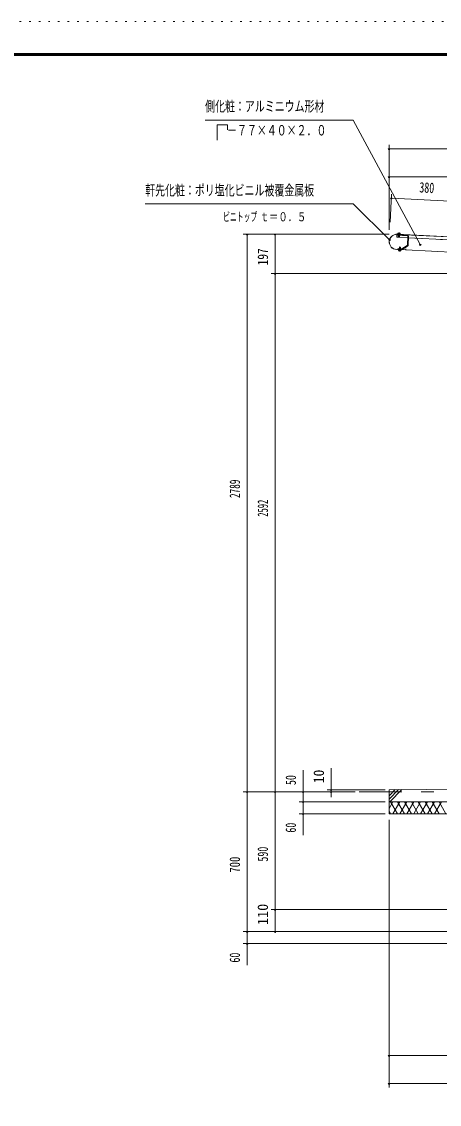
# Model space of a CAD drawing. Units: millimetres, scale not verified. Extents: x -25898 to 25908, y -10500 to 10500.
# Drawn here: x 11113 to 16338, y -3040 to 10500 of the extents above; entities that cross this region are included whole.
import ezdxf
from ezdxf.enums import TextEntityAlignment as Align

# ---------------------------------------------------------------- set-up
doc = ezdxf.new("R2010")
doc.units = ezdxf.units.MM
doc.header["$LTSCALE"] = 40
for name, pattern in [('USER2', [10, 4, -6]), ('USER3', [24, 12, -5, 2, -5]), ('USER4', [3, 0.5, -2.5])]:
    doc.linetypes.add(name, pattern=pattern)
for name, color, linetype, lineweight in [('0-6_2-02BOLD', 7, 'Continuous', 18), ('0-7_2-12HIDDEN', 3, 'USER2', 18), ('0-8_2-22CENTER', 3, 'USER3', 18), ('0-9_2-42THIN', 4, 'Continuous', 18), ('0-A_2-52DIM', 3, 'Continuous', 18), ('0-B_2-62HATCH', 2, 'Continuous', 18), ('0-C_F-F1PAPER', 5, 'Continuous', 18), ('0-D_F-E_J_ADD', 5, 'USER4', 18)]:
    doc.layers.add(name, color=color, linetype=linetype, lineweight=lineweight)
doc.styles.add('ＭＳ ゴシック', font='')
doc.styles.get('ＭＳ ゴシック').set_extended_font_data('MS Gothic')

msp = doc.modelspace()

# ---------------------------------------------------------------- linework, layer by layer
at = {"layer": '0-6_2-02BOLD'}
for p, q in [((15825.97, 7844.73), (15826.39, 7853.46)), ((20835.1, 7593.25), (15807.89, 7839.12)), ((15807.96, 7840.37), (20835.16, 7594.5)), ((15838.99, 7809.06), (15839.91, 7828.28)), ((15840.39, 7844.04), (15840.81, 7852.76)), ((15944.03, 7818.19), (15938.4, 7703.01)), ((15946.39, 7702.62), (15952.02, 7817.8)), ((16655.85, 7761.35), (15950.95, 7795.83)), ((15914.77, 7644.66), (15801.91, 7650.18)), ((15801.96, 7651.43), (15914.83, 7645.9)), ((15836.2, 7644.49), (15835.79, 7635.76)), ((15837.6, 7679.46), (15852.58, 7678.74)), ((15850.2, 7635.07), (15850.62, 7643.8)), ((15936.22, 7699.37), (15867.98, 7658.55)), ((15872.09, 7651.69), (15940.32, 7692.51)), ((15917.62, 7645.77), (16560.59, 7614.31)), ((15333.28, 869.93), (15708.28, 869.93)), ((15708.28, 894.93), (21331.28, 936.58)), ((21331.28, 744.93), (15708.28, 744.93))]:
    msp.add_line(p, q, dxfattribs=at)
for points in [[(15821.42, 7854.96), (15819.18, 7853.81), (15818.76, 7845.07)], [(15821.42, 7854.96), (15845.9, 7853.78), (15848.01, 7852.42), (15847.6, 7843.69)], [(15942.96, 7796.22), (15806.12, 7802.91), (15807.96, 7840.37)], [(15811.26, 7841.45), (15927.87, 7835.75), (15927.81, 7834.5)], [(15939.67, 7831.42), (15812.83, 7837.62), (15812.44, 7829.63), (15939.29, 7823.42)], [(15824.93, 7829.02), (15824.01, 7809.78), (15838.99, 7809.06), (15836.38, 7806.69), (15826.39, 7807.17), (15824.01, 7809.78)], [(15865.17, 7657.85), (15819.16, 7660.1), (15818.77, 7652.11), (15864.78, 7649.86)], [(15857.83, 7643.45), (15857.41, 7634.72), (15855.16, 7633.57), (15830.7, 7634.74), (15828.57, 7636.11), (15828.99, 7644.83)], [(15851.62, 7658.51), (15852.58, 7678.74), (15850.2, 7681.36), (15840.21, 7681.84), (15837.6, 7679.46), (15836.62, 7659.24)], [(15917.45, 7648.28), (15918, 7659.52), (15919.25, 7659.46), (15918.7, 7648.22)], [(15708.28, 894.93), (15708.28, 594.93), (19458.28, 594.93)]]:
    msp.add_lwpolyline(points, dxfattribs=at)
for points in [[(15817.57, 7845.13), (15848.79, 7843.63), (15848.6, 7839.64), (15817.38, 7841.13)], [(15859.21, 7647.39), (15828, 7648.89), (15827.8, 7644.89), (15859.02, 7643.4)]]:
    msp.add_lwpolyline(points, close=True, dxfattribs=at)
for centre, radius, start, end in [((15822.57, 7849.1), 5.79, 48.70595, 87.25218), ((15832.64, 7833.12), 21.27, 67.42085, 107.0813), ((15844.19, 7848.06), 5.79, 87.25218, 125.78362), ((15806.58, 7745.81), 95.75, 87.19998, 267.19998), ((15806.58, 7745.81), 94.5, 89.17036, 267.19998), ((15939.04, 7818.43), 5, 357.2, 87.19998), ((15939.04, 7818.43), 13, 357.2, 87.19998), ((15832.4, 7640.46), 5.79, 267.25218, 305.78362), ((15843.95, 7655.41), 21.27, 247.42085, 287.0813), ((15854.02, 7639.42), 5.79, 228.70595, 267.25218), ((15865.42, 7662.84), 13, 267.19998, 300.88791), ((15865.42, 7662.84), 5, 267.19998, 300.88449), ((15914.96, 7648.4), 3.75, 267.19998, 357.19998), ((15914.96, 7648.4), 2.5, 267.19998, 357.19998), ((15933.9, 7703.23), 4.5, 300.90262, 357.21434), ((15933.91, 7703.23), 12.5, 300.89085, 357.19966)]:
    msp.add_arc(centre, radius, start, end, dxfattribs=at)
at = {"layer": '0-7_2-12HIDDEN'}
for p, q in [((15806.18, 7804.16), (15943.02, 7797.46)), ((15951.01, 7797.08), (16655.91, 7762.6)), ((15708.28, 869.93), (22458.28, 869.93))]:
    msp.add_line(p, q, dxfattribs=at)
at = {"layer": '0-8_2-22CENTER'}
for p, q in [((15834.18, 7864.85), (15831.22, 7804.18)), ((15845.38, 7684.34), (15842.41, 7623.68))]:
    msp.add_line(p, q, dxfattribs=at)
at = {"layer": '0-9_2-42THIN'}
for p, q in [((15826.93, 7828.92), (15825.92, 7807.69)), ((15836.9, 7807.16), (15837.92, 7828.38)), ((15839.69, 7681.36), (15838.63, 7659.15)), ((15849.61, 7658.61), (15850.68, 7680.84))]:
    msp.add_line(p, q, dxfattribs=at)
at = {"layer": '0-A_2-52DIM'}
for p, q in [((15708.28, 7896.42), (15708.28, 8957.47)), ((15718.28, 8907.46), (15698.28, 8907.46)), ((15708.28, 8907.46), (21870.78, 8907.46)), ((15718.28, 8557.46), (15698.28, 8557.46)), ((21870.78, 8557.46), (15708.28, 8557.46)), ((15740.64, 8342.24), (15723.54, 7992.66)), ((15748.19, 8292.3), (15728.19, 8292.3)), ((20682.28, 8050.51), (15738.19, 8292.3)), ((13883.28, 7842.43), (15709.13, 7842.43)), ((13943.28, 7842.43), (13923.28, 7842.43)), ((13933.28, 7842.43), (13933.28, -1300.07)), ((14293.28, 7842.43), (14273.28, 7842.43)), ((14283.28, -880.07), (14283.28, 7842.43)), ((15725.3, 7772.25), (15705.3, 7772.25)), ((16108.55, 7711.96), (16088.55, 7711.96)), ((16487.65, 7349.93), (14233.28, 7349.93)), ((14293.28, 7349.93), (14273.28, 7349.93)), ((14633.28, 324.93), (14633.28, 1139.93)), ((14983.28, 802.83), (14983.28, 1164.93)), ((13883.28, 869.93), (15283.28, 869.93)), ((13943.28, 869.93), (13923.28, 869.93)), ((14293.28, 869.93), (14273.28, 869.93)), ((14643.28, 869.93), (14623.28, 869.93)), ((14933.28, 894.93), (15658.28, 894.93)), ((14993.28, 894.93), (14973.28, 894.93)), ((14993.28, 869.93), (14973.28, 869.93)), ((14583.28, 744.93), (15658.28, 744.93)), ((14643.28, 744.93), (14623.28, 744.93)), ((15658.28, 594.93), (14583.28, 594.93)), ((14643.28, 594.93), (14623.28, 594.93)), ((15708.28, 519.93), (15708.28, -2830.07)), ((21256.28, -605.07), (14233.28, -605.07)), ((14293.28, -605.07), (14273.28, -605.07)), ((19383.28, -880.07), (13883.28, -880.07)), ((13943.28, -880.07), (13923.28, -880.07)), ((14293.28, -880.07), (14273.28, -880.07)), ((13883.28, -1030.07), (19383.28, -1030.07)), ((13943.28, -1030.07), (13923.28, -1030.07)), ((15718.28, -2430.07), (15698.28, -2430.07)), ((22458.28, -2430.07), (15708.28, -2430.07)), ((15718.28, -2780.07), (15698.28, -2780.07)), ((15708.28, -2780.07), (22458.28, -2780.07))]:
    msp.add_line(p, q, dxfattribs=at)
for points in [[(13408.14, 9269.93), (15258.14, 9269.93), (16098.55, 7711.96)], [(13558.15, 9019.93), (13558.15, 9211.38), (13686.93, 9211.38), (13686.93, 9146.98)], [(15715.3, 7772.25), (15258.14, 8219.93), (12658.15, 8219.93)]]:
    msp.add_lwpolyline(points, dxfattribs=at)
for centre in [(15708.28, 8907.46), (15708.28, 8557.46), (15738.19, 8292.3), (13933.28, 7842.43), (14283.28, 7842.43), (15715.3, 7772.25), (16098.55, 7711.96), (14283.28, 7349.93), (13933.28, 869.93), (14283.28, 869.93), (14633.28, 869.93), (14983.28, 894.93), (14983.28, 869.93), (14633.28, 744.93), (14633.28, 594.93), (14283.28, -605.07), (13933.28, -880.07), (14283.28, -880.07), (13933.28, -1030.07), (15708.28, -2430.07), (15708.28, -2780.07)]:
    msp.add_arc(centre, 10, 180, 0, dxfattribs=at)
at = {"layer": '0-B_2-62HATCH'}
for p, q in [((15708.28, 776.78), (15827.31, 895.81)), ((15784.56, 895.5), (15708.28, 819.21)), ((15870.05, 896.13), (15718.85, 744.93)), ((15708.28, 660.64), (15756.94, 744.93)), ((15728.07, 744.93), (15814.68, 594.93)), ((15843.54, 744.93), (15756.94, 594.93)), ((15901.28, 594.93), (15814.68, 744.93)), ((15843.54, 594.93), (15930.15, 744.93)), ((15901.28, 744.93), (15987.88, 594.93)), ((16016.75, 744.93), (15930.15, 594.93)), ((16074.48, 594.93), (15987.88, 744.93)), ((16016.75, 594.93), (16103.35, 744.93)), ((16074.49, 744.93), (16161.09, 594.93)), ((16189.95, 744.93), (16103.35, 594.93)), ((16247.69, 594.93), (16161.09, 744.93)), ((16189.95, 594.93), (16276.56, 744.93)), ((16247.69, 744.93), (16334.29, 594.93)), ((16363.16, 744.93), (16276.56, 594.93)), ((16420.89, 594.93), (16334.29, 744.93)), ((15728.07, 594.93), (15708.28, 629.22))]:
    msp.add_line(p, q, dxfattribs=at)
at = {"layer": '0-C_F-F1PAPER'}
for points in [[(25407.78, -10000), (-3292.22, -10000), (-3292.22, 10100), (25407.78, 10100)], [(25405.28, -9997.5), (-3289.72, -9997.5), (-3289.72, 10097.5), (25405.28, 10097.5)], [(25402.78, -9995), (25402.78, 10095), (-3287.22, 10095), (-3287.22, -9995)], [(25400.28, -9992.5), (-3284.72, -9992.5), (-3284.72, 10092.5), (25400.28, 10092.5)], [(25397.78, -9990), (25397.78, 10090), (-3282.22, 10090), (-3282.22, -9990)], [(25395.28, -9987.5), (-3279.72, -9987.5), (-3279.72, 10087.5), (25395.28, 10087.5)], [(25392.78, -9985), (25392.78, 10085), (-3277.22, 10085), (-3277.22, -9985)], [(25390.28, -9982.5), (-3274.72, -9982.5), (-3274.72, 10082.5), (25390.28, 10082.5)], [(25387.78, -9980), (-3272.22, -9980), (-3272.22, 10080), (25387.78, 10080)], [(25385.28, -9977.5), (-3269.72, -9977.5), (-3269.72, 10077.5), (25385.28, 10077.5)], [(25382.78, -9975), (25382.78, 10075), (-3267.22, 10075), (-3267.22, -9975)]]:
    msp.add_lwpolyline(points, close=True, dxfattribs=at)
at = {"layer": '0-D_F-E_J_ADD'}
msp.add_lwpolyline([(25907.78, -10500), (-3792.22, -10500), (-3792.22, 10500), (25907.78, 10500)], close=True, dxfattribs=at)

# ---------------------------------------------------------------- texts
at = {"layer": '0-A_2-52DIM', "color": 7, "style": 'ＭＳ ゴシック'}
for s, height, width, p in [('側化粧：アルミニウム形材', 130.2, 0.7, (13408.14, 9337.69)), ('\u3000－７７×４０×２．０', 130.2, 0.7, (13558.15, 9037.7)), ('軒先化粧：ポリ塩化ビニル被覆金属板', 130.2, 0.7, (12658.15, 8287.7)), ('ビニトップ ', 110.7, 0.55, (13633.15, 7969.93)), ('ｔ＝０．５', 110.7, 0.75, (14092.42, 7969.93))]:
    msp.add_text(s, height=height, dxfattribs=dict(at, width=width)).set_placement(p, align=Align.BOTTOM_LEFT)
for s, rotation, width, p in [('380', 357.201, 0.7, (16083.06, 8325.5)), ('197', 90, 0.8, (14233.28, 7452.55)), ('2789', 90, 0.65, (13883.28, 4542.92)), ('2592', 90, 0.6, (14233.28, 4309.05)), ('10', 90, 0.95, (14933.28, 976.98)), ('50', 90, 0.7, (14583.28, 953.21)), ('60', 90, 0.7, (14583.28, 357.81)), ('590', 90, 0.7, (14233.28, -3.95)), ('700', 90, 0.75, (13883.28, -142.07)), ('60', 90, 0.7, (13883.28, -1267.19))]:
    msp.add_text(s, height=130.2, rotation=rotation, dxfattribs=dict(at, width=width)).set_placement(p, align=Align.BOTTOM_LEFT)
msp.add_text('110', height=130.2, rotation=90, dxfattribs=at).set_placement((14233.28, -797.38), align=Align.BOTTOM_LEFT)

doc.saveas('drawing.dxf')
